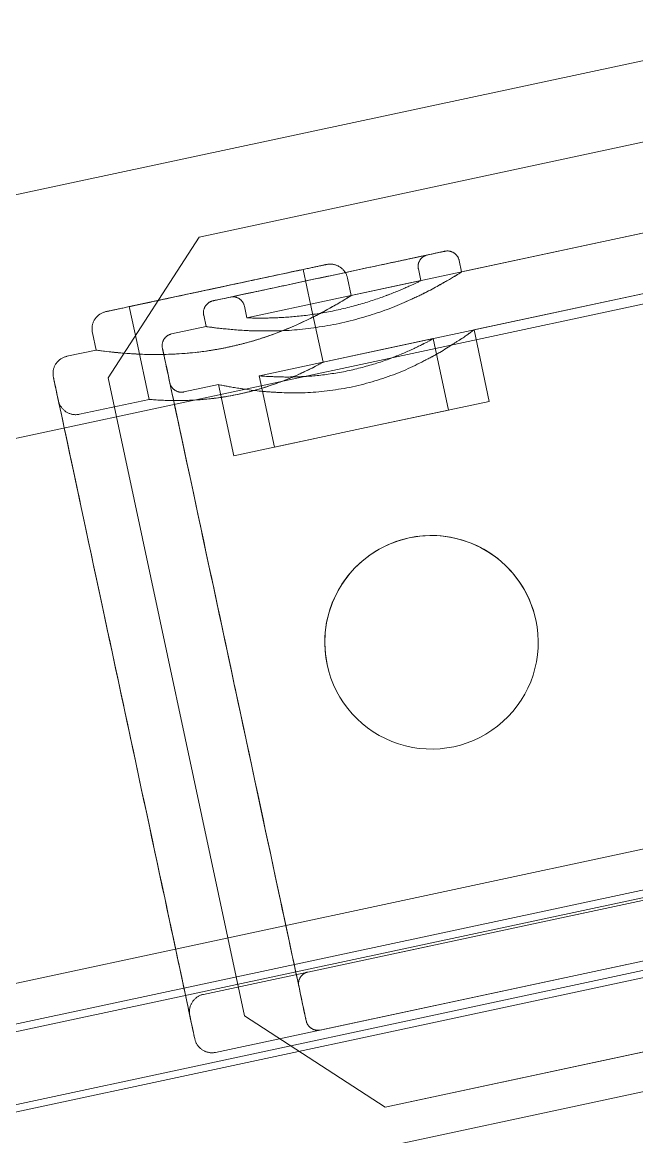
# Model space of a CAD drawing. Header units: metres. Extents: x 1753726 to 1755216, y 5920592 to 5921703.
# Drawn here: x 1754604.5578 to 1754604.6096, y 5921261.2831 to 5921261.3771 of the extents above; entities that cross this region are included whole.
import ezdxf

# ---------------------------------------------------------------- set-up
doc = ezdxf.new("R2010")
doc.units = ezdxf.units.M
for name, color, linetype, lineweight in [('A-FLOR-____-OTLN', 9, 'Continuous', 9), ('A-FLOR-HRAL-OTLN', 2, 'Continuous', 9), ('A-WALL-____-OTLN', 2, 'Continuous', 9), ('S-BEAM-____-OTLN', 7, 'Continuous', 9), ('S-FNDN-____-OTLN', 7, 'Continuous', 9)]:
    doc.layers.add(name, color=color, linetype=linetype, lineweight=lineweight)

# ---------------------------------------------------------------- blocks, each defined once
blk = doc.blocks.new('308492-ARUP-STTW-MOD-0400_rvt-1-X-ARUP-GL-HERNE_BAY_ALIGNMENT')
at = {"layer": 'A-FLOR-____-OTLN'}
for start, end in [(0, 180), (0, 180), (180, 0), (180, 0)]:
    blk.add_arc((1754604.816989, 5921261.341365), 3.35, start, end, dxfattribs=at)
at = {"layer": 'S-BEAM-____-OTLN'}
for radius, start, end in [(3.38, 0, 180), (3.38, 0, 180), (3.08, 0, 180), (3.08, 0, 180), (3.38, 180, 0), (3.38, 180, 0), (3.08, 180, 0), (3.08, 180, 0)]:
    blk.add_arc((1754604.816989, 5921261.341365), radius, start, end, dxfattribs=at)
at = {"layer": 'S-FNDN-____-OTLN'}
for radius, start, end in [(4.2, 8.249316, 188.249316), (4.2, 8.249316, 188.249316), (3.2, 8.249316, 188.249316), (3.2, 8.249316, 188.249316), (4.2, 188.249316, 8.249316), (4.2, 188.249316, 8.249316), (3.2, 188.249316, 8.249316), (3.2, 188.249316, 8.249316)]:
    blk.add_arc((1754604.816989, 5921261.341365), radius, start, end, dxfattribs=at)
blk = doc.blocks.new('MH04 BENCHING - MH04 BENCHING-4536281-X-ARUP-GL-HERNE_BAY_ALIGNMENT')
at = {"layer": 'A-FLOR-____-OTLN'}
for start, end in [(0, 180), (180, 0)]:
    blk.add_arc((170.132207, 144.83201), 2.25, start, end, dxfattribs=at)
blk = doc.blocks.new('Railing - CB10-TopMount-4761680-X-ARUP-GL-HERNE_BAY_ALIGNMENT')
at = {"layer": 'A-FLOR-HRAL-OTLN'}
for p, q in [((-0.03, 0.076023), (-0.03, -0.076003)), ((-0.025, 0.076003), (-0.025, 0)), ((0.025, 0.070003), (0.025, 0.076003)), ((0.03, 0.073503), (0.03, 0.076023)), ((0.031499, 0.073503), (0.03, 0.073503)), ((-0.0275, 0.073), (-0.0375, 0.063)), ((-0.0375, 0.063), (-0.0275, 0.073)), ((0.0275, 0.073), (-0.0275, 0.073)), ((-0.0275, 0.073), (0.0275, 0.073)), ((0.0375, 0.063), (0.0275, 0.073)), ((0.0275, 0.073), (0.0375, 0.063)), ((0.03, 0.070003), (0.025, 0.070003)), ((0.032995, 0.070003), (0.03, 0.070003)), ((0.032995, 0.055003), (0.032995, 0.070003)), ((0.032995, 0.055003), (0.032995, 0.070003)), ((-0.03, 0.067), (-0.03, -0.067)), ((-0.025, 0.067), (-0.025, 0.016583)), ((0.025, 0.06401), (0.025, 0.067)), ((0.03, 0.064011), (0.03, 0.067)), ((0.024993, 0.064016), (0.018843, 0.064016)), ((0.018843, 0.064016), (0.018843, 0.053)), ((0.030979, 0.064016), (0.029994, 0.064016)), ((-0.0375, 0.063), (-0.0375, -0.063)), ((-0.0375, -0.063), (-0.0375, 0.063)), ((0.0375, -0.063), (0.0375, 0.063)), ((0.0375, 0.063), (0.0375, -0.063)), ((0.024997, 0.0605), (0.018843, 0.0605)), ((0.018843, 0.0605), (0.018843, 0.053)), ((0.025, 0.045503), (0.025, 0.060497)), ((0.031006, 0.0605), (0.029997, 0.0605)), ((0.03, 0.045503), (0.03, 0.060497)), ((0.025, 0.0075), (0.025, 0.055003)), ((0.025, 0.055003), (0.03, 0.055003)), ((0.03, 0.055003), (0.032995, 0.055003)), ((0.018843, 0.053), (0.018843, 0.0455)), ((0.018843, 0.053), (0.018843, 0.041984)), ((0.03, 0.051503), (0.031499, 0.051503)), ((0.03, 0.011), (0.03, 0.051503)), ((0.018843, 0.0455), (0.024997, 0.0455)), ((0.029997, 0.0455), (0.031006, 0.0455)), ((0.018843, 0.041984), (0.024993, 0.041984)), ((0.025, 0.016583), (0.025, 0.04199)), ((0.029994, 0.041984), (0.030979, 0.041984)), ((0.03, -0.041989), (0.03, 0.041989))]:
    blk.add_line(p, q, dxfattribs=at)
at = {"layer": 'A-FLOR-HRAL-OTLN', "flags": 128}
for points in [[(-0.03, 0.076023), (-0.029999, 0.076082), (-0.029995, 0.076141), (-0.029989, 0.0762), (-0.029981, 0.076259), (-0.029971, 0.076317), (-0.029958, 0.076375), (-0.029942, 0.076432), (-0.029925, 0.076489), (-0.029905, 0.076544), (-0.029883, 0.076599), (-0.029859, 0.076653), (-0.029833, 0.076706), (-0.029804, 0.076758), (-0.029774, 0.076809), (-0.029742, 0.076859), (-0.029707, 0.076907), (-0.029671, 0.076954), (-0.029633, 0.076999), (-0.029593, 0.077043), (-0.029551, 0.077085), (-0.029508, 0.077125), (-0.029463, 0.077164), (-0.029417, 0.0772), (-0.029369, 0.077235), (-0.02932, 0.077268), (-0.029269, 0.077299), (-0.029218, 0.077328), (-0.029165, 0.077355), (-0.029111, 0.07738), (-0.029056, 0.077402), (-0.029001, 0.077423), (-0.028944, 0.077441), (-0.028887, 0.077457), (-0.02883, 0.07747), (-0.028772, 0.077481), (-0.028713, 0.07749), (-0.028654, 0.077497), (-0.028595, 0.077501), (-0.028536, 0.077503), (-0.02852, 0.077503)], [(-0.02852, 0.077503), (-0.028497, 0.077503), (-0.028429, 0.077503), (-0.028315, 0.077503), (-0.028156, 0.077503), (-0.027952, 0.077503), (-0.027703, 0.077503), (-0.027409, 0.077503), (-0.027072, 0.077503), (-0.026692, 0.077503), (-0.026269, 0.077503), (-0.025804, 0.077503), (-0.025297, 0.077503), (-0.02475, 0.077503), (-0.024164, 0.077503), (-0.023539, 0.077503), (-0.022876, 0.077503), (-0.022176, 0.077503), (-0.021442, 0.077503), (-0.020672, 0.077503), (-0.01987, 0.077503), (-0.019036, 0.077503), (-0.018172, 0.077503), (-0.017278, 0.077503), (-0.016357, 0.077503), (-0.01541, 0.077503), (-0.014437, 0.077503), (-0.013442, 0.077503), (-0.012426, 0.077503), (-0.011389, 0.077503), (-0.010335, 0.077503), (-0.009263, 0.077503), (-0.008177, 0.077503), (-0.007078, 0.077503), (-0.005968, 0.077503), (-0.004847, 0.077503), (-0.00372, 0.077503), (-0.002586, 0.077503), (-0.001448, 0.077503), (-0.000308, 0.077503), (0, 0.077503)], [(0, 0.077503), (-0.001141, 0.077503), (-0.002279, 0.077503), (-0.003414, 0.077503), (-0.004544, 0.077503), (-0.005666, 0.077503), (-0.006779, 0.077503), (-0.007882, 0.077503), (-0.008971, 0.077503), (-0.010047, 0.077503), (-0.011106, 0.077503), (-0.012148, 0.077503), (-0.01317, 0.077503), (-0.014171, 0.077503), (-0.01515, 0.077503), (-0.016104, 0.077503), (-0.017032, 0.077503), (-0.017933, 0.077503), (-0.018806, 0.077503), (-0.019648, 0.077503), (-0.020459, 0.077503), (-0.021237, 0.077503), (-0.021982, 0.077503), (-0.022691, 0.077503), (-0.023363, 0.077503), (-0.023999, 0.077503), (-0.024596, 0.077503), (-0.025154, 0.077503), (-0.025671, 0.077503), (-0.026147, 0.077503), (-0.026582, 0.077503), (-0.026974, 0.077503), (-0.027323, 0.077503), (-0.027628, 0.077503), (-0.027889, 0.077503), (-0.028105, 0.077503), (-0.028277, 0.077503), (-0.028403, 0.077503), (-0.028483, 0.077503), (-0.028518, 0.077503)], [(-0.0265, 0.077503), (-0.02644, 0.077502), (-0.02638, 0.077498), (-0.02632, 0.077492), (-0.026261, 0.077484), (-0.026202, 0.077473), (-0.026143, 0.07746), (-0.026085, 0.077444), (-0.026028, 0.077427), (-0.025972, 0.077407), (-0.025916, 0.077384), (-0.025861, 0.07736), (-0.025807, 0.077333), (-0.025755, 0.077305), (-0.025703, 0.077274), (-0.025653, 0.077241), (-0.025604, 0.077206), (-0.025557, 0.077169), (-0.025511, 0.077131), (-0.025467, 0.07709), (-0.025424, 0.077048), (-0.025383, 0.077004), (-0.025344, 0.076959), (-0.025307, 0.076912), (-0.025271, 0.076863), (-0.025238, 0.076813), (-0.025206, 0.076762), (-0.025177, 0.07671), (-0.02515, 0.076656), (-0.025125, 0.076602), (-0.025102, 0.076546), (-0.025081, 0.07649), (-0.025063, 0.076433), (-0.025047, 0.076375), (-0.025033, 0.076317), (-0.025022, 0.076258), (-0.025013, 0.076198), (-0.025006, 0.076139), (-0.025002, 0.076079), (-0.025, 0.076019), (-0.025, 0.076003)], [(0.02852, 0.077503), (0.028497, 0.077503), (0.028429, 0.077503), (0.028315, 0.077503), (0.028156, 0.077503), (0.027952, 0.077503), (0.027703, 0.077503), (0.027409, 0.077503), (0.027072, 0.077503), (0.026692, 0.077503), (0.026269, 0.077503), (0.025804, 0.077503), (0.025297, 0.077503), (0.02475, 0.077503), (0.024164, 0.077503), (0.023539, 0.077503), (0.022876, 0.077503), (0.022176, 0.077503), (0.021442, 0.077503), (0.020672, 0.077503), (0.01987, 0.077503), (0.019036, 0.077503), (0.018172, 0.077503), (0.017278, 0.077503), (0.016357, 0.077503), (0.01541, 0.077503), (0.014437, 0.077503), (0.013442, 0.077503), (0.012426, 0.077503), (0.011389, 0.077503), (0.010335, 0.077503), (0.009263, 0.077503), (0.008177, 0.077503), (0.007078, 0.077503), (0.005968, 0.077503), (0.004847, 0.077503), (0.00372, 0.077503), (0.002586, 0.077503), (0.001448, 0.077503), (0.000308, 0.077503), (0, 0.077503)], [(0, 0.077503), (0.001141, 0.077503), (0.002279, 0.077503), (0.003414, 0.077503), (0.004544, 0.077503), (0.005666, 0.077503), (0.006779, 0.077503), (0.007882, 0.077503), (0.008971, 0.077503), (0.010047, 0.077503), (0.011106, 0.077503), (0.012148, 0.077503), (0.01317, 0.077503), (0.014171, 0.077503), (0.01515, 0.077503), (0.016104, 0.077503), (0.017032, 0.077503), (0.017933, 0.077503), (0.018806, 0.077503), (0.019648, 0.077503), (0.020459, 0.077503), (0.021237, 0.077503), (0.021982, 0.077503), (0.022691, 0.077503), (0.023363, 0.077503), (0.023999, 0.077503), (0.024596, 0.077503), (0.025154, 0.077503), (0.025671, 0.077503), (0.026147, 0.077503), (0.026582, 0.077503), (0.026974, 0.077503), (0.027323, 0.077503), (0.027628, 0.077503), (0.027889, 0.077503), (0.028105, 0.077503), (0.028277, 0.077503), (0.028403, 0.077503), (0.028483, 0.077503), (0.028518, 0.077503)], [(0.025, 0.076003), (0.025001, 0.076063), (0.025005, 0.076123), (0.025011, 0.076182), (0.025019, 0.076242), (0.02503, 0.076301), (0.025043, 0.076359), (0.025058, 0.076417), (0.025076, 0.076475), (0.025096, 0.076531), (0.025118, 0.076587), (0.025143, 0.076642), (0.02517, 0.076696), (0.025198, 0.076748), (0.025229, 0.0768), (0.025262, 0.07685), (0.025297, 0.076899), (0.025334, 0.076946), (0.025372, 0.076992), (0.025413, 0.077036), (0.025455, 0.077079), (0.025499, 0.07712), (0.025544, 0.077159), (0.025591, 0.077196), (0.02564, 0.077232), (0.02569, 0.077265), (0.025741, 0.077296), (0.025793, 0.077326), (0.025846, 0.077353), (0.025901, 0.077378), (0.025956, 0.077401), (0.026013, 0.077422), (0.02607, 0.07744), (0.026128, 0.077456), (0.026186, 0.07747), (0.026245, 0.077481), (0.026304, 0.07749), (0.026364, 0.077497), (0.026424, 0.077501), (0.026484, 0.077503), (0.0265, 0.077503)], [(0.02852, 0.077503), (0.028579, 0.077502), (0.028638, 0.077498), (0.028697, 0.077492), (0.028756, 0.077484), (0.028814, 0.077473), (0.028872, 0.07746), (0.028929, 0.077445), (0.028986, 0.077428), (0.029041, 0.077408), (0.029096, 0.077386), (0.02915, 0.077362), (0.029204, 0.077336), (0.029255, 0.077307), (0.029306, 0.077277), (0.029356, 0.077244), (0.029404, 0.07721), (0.029451, 0.077174), (0.029496, 0.077136), (0.02954, 0.077096), (0.029582, 0.077054), (0.029622, 0.077011), (0.029661, 0.076966), (0.029698, 0.07692), (0.029732, 0.076872), (0.029765, 0.076823), (0.029796, 0.076772), (0.029825, 0.076721), (0.029852, 0.076668), (0.029877, 0.076614), (0.029899, 0.076559), (0.02992, 0.076504), (0.029938, 0.076447), (0.029954, 0.07639), (0.029967, 0.076333), (0.029978, 0.076275), (0.029987, 0.076216), (0.029994, 0.076157), (0.029998, 0.076098), (0.03, 0.076039), (0.03, 0.076023)], [(0.031499, 0.073503), (0.031559, 0.073502), (0.031619, 0.073498), (0.031678, 0.073492), (0.031738, 0.073484), (0.031796, 0.073473), (0.031855, 0.07346), (0.031913, 0.073445), (0.03197, 0.073427), (0.032026, 0.073407), (0.032082, 0.073385), (0.032136, 0.07336), (0.03219, 0.073334), (0.032243, 0.073305), (0.032294, 0.073274), (0.032344, 0.073242), (0.032393, 0.073207), (0.03244, 0.07317), (0.032486, 0.073132), (0.03253, 0.073091), (0.032572, 0.073049), (0.032613, 0.073005), (0.032652, 0.07296), (0.032689, 0.072913), (0.032725, 0.072865), (0.032758, 0.072815), (0.032789, 0.072764), (0.032819, 0.072712), (0.032846, 0.072659), (0.032871, 0.072604), (0.032894, 0.072549), (0.032914, 0.072493), (0.032932, 0.072436), (0.032948, 0.072378), (0.032962, 0.07232), (0.032973, 0.072261), (0.032982, 0.072202), (0.032989, 0.072142), (0.032993, 0.072083), (0.032995, 0.072023), (0.032995, 0.072007)], [(0.032995, 0.053006), (0.032995, 0.053029), (0.032995, 0.053067), (0.032995, 0.05312), (0.032995, 0.053188), (0.032995, 0.053271), (0.032995, 0.053369), (0.032995, 0.053481), (0.032995, 0.053608), (0.032995, 0.053749), (0.032995, 0.053904), (0.032995, 0.054073), (0.032995, 0.054255), (0.032995, 0.054451), (0.032995, 0.054659), (0.032995, 0.05488), (0.032995, 0.055113), (0.032995, 0.055358), (0.032995, 0.055614), (0.032995, 0.055881), (0.032995, 0.056159), (0.032995, 0.056447), (0.032995, 0.056745), (0.032995, 0.057052), (0.032995, 0.057368), (0.032995, 0.057692), (0.032995, 0.058023), (0.032995, 0.058362), (0.032995, 0.058708), (0.032995, 0.059059), (0.032995, 0.059416), (0.032995, 0.059778), (0.032995, 0.060144), (0.032995, 0.060514), (0.032995, 0.060887), (0.032995, 0.061263), (0.032995, 0.061641), (0.032995, 0.06202), (0.032995, 0.0624), (0.032995, 0.06278), (0.032995, 0.06316), (0.032995, 0.063539), (0.032995, 0.063916), (0.032995, 0.06429), (0.032995, 0.064662), (0.032995, 0.065031), (0.032995, 0.065395), (0.032995, 0.065755), (0.032995, 0.066109), (0.032995, 0.066458), (0.032995, 0.0668), (0.032995, 0.067136), (0.032995, 0.067464), (0.032995, 0.067784), (0.032995, 0.068096), (0.032995, 0.068399), (0.032995, 0.068692), (0.032995, 0.068976), (0.032995, 0.069249), (0.032995, 0.069511), (0.032995, 0.069762), (0.032995, 0.070002), (0.032995, 0.070229), (0.032995, 0.070444), (0.032995, 0.070647), (0.032995, 0.070836), (0.032995, 0.071012), (0.032995, 0.071175), (0.032995, 0.071323), (0.032995, 0.071458), (0.032995, 0.071578), (0.032995, 0.071683), (0.032995, 0.071774), (0.032995, 0.071851), (0.032995, 0.071912), (0.032995, 0.071958), (0.032995, 0.071989), (0.032995, 0.072005)], [(0.032995, 0.071999), (0.032995, 0.071976), (0.032995, 0.071938), (0.032995, 0.071885), (0.032995, 0.071817), (0.032995, 0.071734), (0.032995, 0.071637), (0.032995, 0.071524), (0.032995, 0.071398), (0.032995, 0.071257), (0.032995, 0.071102), (0.032995, 0.070933), (0.032995, 0.070751), (0.032995, 0.070555), (0.032995, 0.070347), (0.032995, 0.070126), (0.032995, 0.069893), (0.032995, 0.069648), (0.032995, 0.069392), (0.032995, 0.069124), (0.032995, 0.068846), (0.032995, 0.068558), (0.032995, 0.068261), (0.032995, 0.067954), (0.032995, 0.067638), (0.032995, 0.067314), (0.032995, 0.066982), (0.032995, 0.066644), (0.032995, 0.066298), (0.032995, 0.065947), (0.032995, 0.06559), (0.032995, 0.065228), (0.032995, 0.064862), (0.032995, 0.064491), (0.032995, 0.064118), (0.032995, 0.063742), (0.032995, 0.063365), (0.032995, 0.062985), (0.032995, 0.062605), (0.032995, 0.062225), (0.032995, 0.061846), (0.032995, 0.061467), (0.032995, 0.06109), (0.032995, 0.060715), (0.032995, 0.060344), (0.032995, 0.059975), (0.032995, 0.059611), (0.032995, 0.059251), (0.032995, 0.058897), (0.032995, 0.058548), (0.032995, 0.058205), (0.032995, 0.05787), (0.032995, 0.057542), (0.032995, 0.057222), (0.032995, 0.05691), (0.032995, 0.056607), (0.032995, 0.056314), (0.032995, 0.05603), (0.032995, 0.055757), (0.032995, 0.055495), (0.032995, 0.055244), (0.032995, 0.055004), (0.032995, 0.054777), (0.032995, 0.054561), (0.032995, 0.054359), (0.032995, 0.05417), (0.032995, 0.053994), (0.032995, 0.053831), (0.032995, 0.053682), (0.032995, 0.053548), (0.032995, 0.053428), (0.032995, 0.053322), (0.032995, 0.053231), (0.032995, 0.053155), (0.032995, 0.053094), (0.032995, 0.053048), (0.032995, 0.053017), (0.032995, 0.053001)], [(-0.03, 0.067), (-0.029999, 0.06704), (-0.029997, 0.06708), (-0.029993, 0.06712), (-0.029987, 0.067159), (-0.02998, 0.067199), (-0.029971, 0.067238), (-0.029961, 0.067276), (-0.029949, 0.067315), (-0.029936, 0.067352), (-0.029921, 0.067389), (-0.029905, 0.067426), (-0.029887, 0.067462), (-0.029868, 0.067497), (-0.029847, 0.067531), (-0.029825, 0.067565), (-0.029802, 0.067597), (-0.029778, 0.067629), (-0.029752, 0.067659), (-0.029725, 0.067689), (-0.029697, 0.067717), (-0.029667, 0.067745), (-0.029637, 0.067771), (-0.029606, 0.067796), (-0.029574, 0.067819), (-0.02954, 0.067841), (-0.029506, 0.067862), (-0.029471, 0.067882), (-0.029436, 0.0679), (-0.029399, 0.067917), (-0.029362, 0.067932), (-0.029325, 0.067946), (-0.029287, 0.067958), (-0.029248, 0.067969), (-0.029209, 0.067978), (-0.02917, 0.067985), (-0.02913, 0.067991), (-0.029091, 0.067996), (-0.029051, 0.067999), (-0.029011, 0.068)], [(-0.029, 0.068), (-0.028977, 0.068), (-0.028907, 0.068), (-0.028791, 0.068), (-0.02863, 0.068), (-0.028422, 0.068), (-0.028169, 0.068), (-0.027871, 0.068), (-0.027528, 0.068), (-0.027141, 0.068), (-0.026711, 0.068), (-0.026238, 0.068), (-0.025723, 0.068), (-0.025167, 0.068), (-0.02457, 0.068), (-0.023935, 0.068), (-0.023261, 0.068), (-0.02255, 0.068), (-0.021802, 0.068), (-0.02102, 0.068), (-0.020204, 0.068), (-0.019356, 0.068), (-0.018477, 0.068), (-0.017569, 0.068), (-0.016632, 0.068), (-0.015669, 0.068), (-0.01468, 0.068), (-0.013669, 0.068), (-0.012635, 0.068), (-0.011581, 0.068), (-0.010508, 0.068), (-0.009419, 0.068), (-0.008315, 0.068), (-0.007197, 0.068), (-0.006068, 0.068), (-0.004929, 0.068), (-0.003782, 0.068), (-0.002629, 0.068), (-0.001472, 0.068), (-0.000313, 0.068), (0, 0.068)], [(0, 0.068), (-0.00116, 0.068), (-0.002318, 0.068), (-0.003472, 0.068), (-0.00462, 0.068), (-0.005761, 0.068), (-0.006893, 0.068), (-0.008014, 0.068), (-0.009122, 0.068), (-0.010216, 0.068), (-0.011293, 0.068), (-0.012352, 0.068), (-0.013392, 0.068), (-0.01441, 0.068), (-0.015404, 0.068), (-0.016375, 0.068), (-0.017319, 0.068), (-0.018235, 0.068), (-0.019122, 0.068), (-0.019979, 0.068), (-0.020803, 0.068), (-0.021595, 0.068), (-0.022351, 0.068), (-0.023072, 0.068), (-0.023757, 0.068), (-0.024403, 0.068), (-0.02501, 0.068), (-0.025577, 0.068), (-0.026103, 0.068), (-0.026587, 0.068), (-0.027029, 0.068), (-0.027428, 0.068), (-0.027782, 0.068), (-0.028093, 0.068), (-0.028358, 0.068), (-0.028578, 0.068), (-0.028752, 0.068), (-0.028881, 0.068), (-0.028963, 0.068), (-0.028998, 0.068)], [(-0.026, 0.068), (-0.02596, 0.067999), (-0.02592, 0.067997), (-0.02588, 0.067993), (-0.025841, 0.067987), (-0.025801, 0.06798), (-0.025762, 0.067971), (-0.025724, 0.067961), (-0.025685, 0.067949), (-0.025648, 0.067936), (-0.025611, 0.067921), (-0.025574, 0.067905), (-0.025538, 0.067887), (-0.025503, 0.067868), (-0.025469, 0.067847), (-0.025435, 0.067825), (-0.025403, 0.067802), (-0.025371, 0.067778), (-0.025341, 0.067752), (-0.025311, 0.067725), (-0.025283, 0.067697), (-0.025255, 0.067667), (-0.025229, 0.067637), (-0.025204, 0.067606), (-0.025181, 0.067574), (-0.025159, 0.06754), (-0.025138, 0.067506), (-0.025118, 0.067471), (-0.0251, 0.067436), (-0.025083, 0.067399), (-0.025068, 0.067362), (-0.025054, 0.067325), (-0.025042, 0.067287), (-0.025031, 0.067248), (-0.025022, 0.067209), (-0.025015, 0.06717), (-0.025009, 0.06713), (-0.025004, 0.067091), (-0.025001, 0.067051), (-0.025, 0.067011)], [(0.029, 0.068), (0.028977, 0.068), (0.028907, 0.068), (0.028791, 0.068), (0.02863, 0.068), (0.028422, 0.068), (0.028169, 0.068), (0.027871, 0.068), (0.027528, 0.068), (0.027141, 0.068), (0.026711, 0.068), (0.026238, 0.068), (0.025723, 0.068), (0.025167, 0.068), (0.02457, 0.068), (0.023935, 0.068), (0.023261, 0.068), (0.02255, 0.068), (0.021802, 0.068), (0.02102, 0.068), (0.020204, 0.068), (0.019356, 0.068), (0.018477, 0.068), (0.017569, 0.068), (0.016632, 0.068), (0.015669, 0.068), (0.01468, 0.068), (0.013669, 0.068), (0.012635, 0.068), (0.011581, 0.068), (0.010508, 0.068), (0.009419, 0.068), (0.008315, 0.068), (0.007197, 0.068), (0.006068, 0.068), (0.004929, 0.068), (0.003782, 0.068), (0.002629, 0.068), (0.001472, 0.068), (0.000313, 0.068), (0, 0.068)], [(0, 0.068), (0.00116, 0.068), (0.002318, 0.068), (0.003472, 0.068), (0.00462, 0.068), (0.005761, 0.068), (0.006893, 0.068), (0.008014, 0.068), (0.009122, 0.068), (0.010216, 0.068), (0.011293, 0.068), (0.012352, 0.068), (0.013392, 0.068), (0.01441, 0.068), (0.015404, 0.068), (0.016375, 0.068), (0.017319, 0.068), (0.018235, 0.068), (0.019122, 0.068), (0.019979, 0.068), (0.020803, 0.068), (0.021595, 0.068), (0.022351, 0.068), (0.023072, 0.068), (0.023757, 0.068), (0.024403, 0.068), (0.02501, 0.068), (0.025577, 0.068), (0.026103, 0.068), (0.026587, 0.068), (0.027029, 0.068), (0.027428, 0.068), (0.027782, 0.068), (0.028093, 0.068), (0.028358, 0.068), (0.028578, 0.068), (0.028752, 0.068), (0.028881, 0.068), (0.028963, 0.068), (0.028998, 0.068)], [(0.025, 0.067), (0.025001, 0.06704), (0.025003, 0.06708), (0.025007, 0.06712), (0.025013, 0.067159), (0.02502, 0.067199), (0.025029, 0.067238), (0.025039, 0.067276), (0.025051, 0.067315), (0.025064, 0.067352), (0.025079, 0.067389), (0.025095, 0.067426), (0.025113, 0.067462), (0.025132, 0.067497), (0.025153, 0.067531), (0.025175, 0.067565), (0.025198, 0.067597), (0.025222, 0.067629), (0.025248, 0.067659), (0.025275, 0.067689), (0.025303, 0.067717), (0.025333, 0.067745), (0.025363, 0.067771), (0.025394, 0.067796), (0.025426, 0.067819), (0.02546, 0.067841), (0.025494, 0.067862), (0.025529, 0.067882), (0.025564, 0.0679), (0.025601, 0.067917), (0.025638, 0.067932), (0.025675, 0.067946), (0.025713, 0.067958), (0.025752, 0.067969), (0.025791, 0.067978), (0.02583, 0.067985), (0.02587, 0.067991), (0.025909, 0.067996), (0.025949, 0.067999), (0.025989, 0.068)], [(0.029, 0.068), (0.02904, 0.067999), (0.02908, 0.067997), (0.02912, 0.067993), (0.029159, 0.067987), (0.029199, 0.06798), (0.029238, 0.067971), (0.029276, 0.067961), (0.029315, 0.067949), (0.029352, 0.067936), (0.029389, 0.067921), (0.029426, 0.067905), (0.029462, 0.067887), (0.029497, 0.067868), (0.029531, 0.067847), (0.029565, 0.067825), (0.029597, 0.067802), (0.029629, 0.067778), (0.029659, 0.067752), (0.029689, 0.067725), (0.029717, 0.067697), (0.029745, 0.067667), (0.029771, 0.067637), (0.029796, 0.067606), (0.029819, 0.067574), (0.029841, 0.06754), (0.029862, 0.067506), (0.029882, 0.067471), (0.0299, 0.067436), (0.029917, 0.067399), (0.029932, 0.067362), (0.029946, 0.067325), (0.029958, 0.067287), (0.029969, 0.067248), (0.029978, 0.067209), (0.029985, 0.06717), (0.029991, 0.06713), (0.029996, 0.067091), (0.029999, 0.067051), (0.03, 0.067011)], [(0.030979, 0.064016), (0.03102, 0.064016), (0.031061, 0.064013), (0.031101, 0.064009), (0.031142, 0.064003), (0.031182, 0.063996), (0.031222, 0.063987), (0.031261, 0.063977), (0.0313, 0.063965), (0.031339, 0.063951), (0.031377, 0.063936), (0.031414, 0.063919), (0.031451, 0.063901), (0.031486, 0.063881), (0.031521, 0.06386), (0.031556, 0.063838), (0.031589, 0.063814), (0.031621, 0.063789), (0.031652, 0.063763), (0.031682, 0.063735), (0.031711, 0.063707), (0.031739, 0.063677), (0.031766, 0.063646), (0.031791, 0.063614), (0.031815, 0.063581), (0.031838, 0.063547), (0.03186, 0.063512), (0.03188, 0.063477), (0.031898, 0.06344), (0.031915, 0.063403), (0.031931, 0.063365), (0.031945, 0.063327), (0.031957, 0.063288), (0.031968, 0.063249), (0.031977, 0.063209), (0.031985, 0.063169), (0.031991, 0.063129), (0.031996, 0.063088), (0.031999, 0.063047), (0.032, 0.063007)], [(0.032, 0.053), (0.032, 0.0534), (0.032, 0.053799), (0.032, 0.054197), (0.032, 0.054592), (0.032, 0.054986), (0.032, 0.055376), (0.032, 0.055762), (0.032, 0.056144), (0.032, 0.056521), (0.032, 0.056892), (0.032, 0.057258), (0.032, 0.057616), (0.032, 0.057967), (0.032, 0.05831), (0.032, 0.058644), (0.032, 0.058969), (0.032, 0.059285), (0.032, 0.059591), (0.032, 0.059886), (0.032, 0.06017), (0.032, 0.060443), (0.032, 0.060704), (0.032, 0.060953), (0.032, 0.061188), (0.032, 0.061411), (0.032, 0.06162), (0.032, 0.061816), (0.032, 0.061997), (0.032, 0.062164), (0.032, 0.062316), (0.032, 0.062454), (0.032, 0.062576), (0.032, 0.062683), (0.032, 0.062774), (0.032, 0.06285), (0.032, 0.06291), (0.032, 0.062954), (0.032, 0.062983), (0.032, 0.062995)], [(0.032, 0.062988), (0.032, 0.062964), (0.032, 0.062924), (0.032, 0.062868), (0.032, 0.062796), (0.032, 0.062709), (0.032, 0.062606), (0.032, 0.062488), (0.032, 0.062355), (0.032, 0.062207), (0.032, 0.062044), (0.032, 0.061866), (0.032, 0.061674), (0.032, 0.061469), (0.032, 0.06125), (0.032, 0.061017), (0.032, 0.060772), (0.032, 0.060515), (0.032, 0.060245), (0.032, 0.059964), (0.032, 0.059672), (0.032, 0.059369), (0.032, 0.059056), (0.032, 0.058733), (0.032, 0.058401), (0.032, 0.05806), (0.032, 0.057711), (0.032, 0.057355), (0.032, 0.056992), (0.032, 0.056622), (0.032, 0.056247), (0.032, 0.055866), (0.032, 0.055481), (0.032, 0.055091), (0.032, 0.054699), (0.032, 0.054304), (0.032, 0.053906), (0.032, 0.053508), (0.032, 0.053108), (0.032, 0.053)], [(0.032, 0.061494), (0.031999, 0.061455), (0.031997, 0.061415), (0.031993, 0.061375), (0.031987, 0.061336), (0.03198, 0.061297), (0.031971, 0.061258), (0.031961, 0.06122), (0.03195, 0.061182), (0.031936, 0.061144), (0.031921, 0.061107), (0.031905, 0.061071), (0.031888, 0.061035), (0.031869, 0.061), (0.031848, 0.060966), (0.031826, 0.060933), (0.031803, 0.060901), (0.031779, 0.060869), (0.031753, 0.060839), (0.031726, 0.060809), (0.031698, 0.060781), (0.031669, 0.060754), (0.031639, 0.060728), (0.031608, 0.060703), (0.031576, 0.06068), (0.031543, 0.060658), (0.031509, 0.060637), (0.031474, 0.060617), (0.031439, 0.060599), (0.031403, 0.060583), (0.031366, 0.060568), (0.031329, 0.060554), (0.031291, 0.060542), (0.031252, 0.060531), (0.031214, 0.060522), (0.031175, 0.060514), (0.031135, 0.060508), (0.031096, 0.060504), (0.031056, 0.060501), (0.031016, 0.0605)], [(0.032995, 0.052999), (0.032994, 0.052939), (0.03299, 0.052879), (0.032985, 0.05282), (0.032976, 0.052761), (0.032965, 0.052702), (0.032952, 0.052643), (0.032937, 0.052585), (0.032919, 0.052528), (0.032899, 0.052472), (0.032877, 0.052416), (0.032853, 0.052362), (0.032826, 0.052308), (0.032798, 0.052256), (0.032767, 0.052204), (0.032734, 0.052154), (0.032699, 0.052105), (0.032663, 0.052058), (0.032624, 0.052012), (0.032584, 0.051968), (0.032542, 0.051926), (0.032498, 0.051885), (0.032452, 0.051846), (0.032406, 0.051809), (0.032357, 0.051773), (0.032308, 0.05174), (0.032257, 0.051709), (0.032204, 0.051679), (0.032151, 0.051652), (0.032097, 0.051627), (0.032041, 0.051605), (0.031985, 0.051584), (0.031928, 0.051566), (0.031871, 0.05155), (0.031812, 0.051536), (0.031754, 0.051525), (0.031694, 0.051516), (0.031635, 0.051509), (0.031575, 0.051505), (0.031515, 0.051503), (0.031499, 0.051503)], [(0.032, 0.043012), (0.032, 0.043036), (0.032, 0.043076), (0.032, 0.043132), (0.032, 0.043204), (0.032, 0.043291), (0.032, 0.043394), (0.032, 0.043512), (0.032, 0.043645), (0.032, 0.043793), (0.032, 0.043956), (0.032, 0.044134), (0.032, 0.044326), (0.032, 0.044531), (0.032, 0.04475), (0.032, 0.044983), (0.032, 0.045228), (0.032, 0.045485), (0.032, 0.045755), (0.032, 0.046036), (0.032, 0.046328), (0.032, 0.046631), (0.032, 0.046944), (0.032, 0.047267), (0.032, 0.047599), (0.032, 0.04794), (0.032, 0.048289), (0.032, 0.048645), (0.032, 0.049008), (0.032, 0.049378), (0.032, 0.049753), (0.032, 0.050134), (0.032, 0.050519), (0.032, 0.050909), (0.032, 0.051301), (0.032, 0.051696), (0.032, 0.052094), (0.032, 0.052492), (0.032, 0.052892), (0.032, 0.053)], [(0.032, 0.053), (0.032, 0.0526), (0.032, 0.052201), (0.032, 0.051803), (0.032, 0.051408), (0.032, 0.051014), (0.032, 0.050624), (0.032, 0.050238), (0.032, 0.049856), (0.032, 0.049479), (0.032, 0.049108), (0.032, 0.048742), (0.032, 0.048384), (0.032, 0.048033), (0.032, 0.04769), (0.032, 0.047356), (0.032, 0.047031), (0.032, 0.046715), (0.032, 0.046409), (0.032, 0.046114), (0.032, 0.04583), (0.032, 0.045557), (0.032, 0.045296), (0.032, 0.045048), (0.032, 0.044812), (0.032, 0.044589), (0.032, 0.04438), (0.032, 0.044184), (0.032, 0.044003), (0.032, 0.043836), (0.032, 0.043684), (0.032, 0.043546), (0.032, 0.043424), (0.032, 0.043317), (0.032, 0.043226), (0.032, 0.04315), (0.032, 0.04309), (0.032, 0.043046), (0.032, 0.043017), (0.032, 0.043005)], [(0.031006, 0.0455), (0.031045, 0.045499), (0.031085, 0.045497), (0.031125, 0.045493), (0.031164, 0.045487), (0.031203, 0.04548), (0.031242, 0.045471), (0.03128, 0.045461), (0.031318, 0.04545), (0.031356, 0.045436), (0.031393, 0.045421), (0.031429, 0.045405), (0.031465, 0.045388), (0.0315, 0.045369), (0.031534, 0.045348), (0.031567, 0.045326), (0.031599, 0.045303), (0.031631, 0.045279), (0.031661, 0.045253), (0.031691, 0.045226), (0.031719, 0.045198), (0.031746, 0.045169), (0.031772, 0.045139), (0.031797, 0.045108), (0.03182, 0.045076), (0.031842, 0.045043), (0.031863, 0.045009), (0.031883, 0.044974), (0.031901, 0.044939), (0.031917, 0.044903), (0.031932, 0.044866), (0.031946, 0.044829), (0.031958, 0.044791), (0.031969, 0.044752), (0.031978, 0.044714), (0.031986, 0.044675), (0.031992, 0.044635), (0.031996, 0.044596), (0.031999, 0.044556), (0.032, 0.044516)], [(0.032, 0.043004), (0.031999, 0.042964), (0.031997, 0.042923), (0.031993, 0.042882), (0.031987, 0.042842), (0.03198, 0.042802), (0.031971, 0.042762), (0.03196, 0.042722), (0.031948, 0.042683), (0.031935, 0.042645), (0.031919, 0.042607), (0.031903, 0.04257), (0.031885, 0.042533), (0.031865, 0.042497), (0.031844, 0.042462), (0.031822, 0.042428), (0.031798, 0.042395), (0.031773, 0.042363), (0.031747, 0.042331), (0.031719, 0.042301), (0.03169, 0.042272), (0.031661, 0.042244), (0.03163, 0.042218), (0.031598, 0.042192), (0.031565, 0.042168), (0.031531, 0.042145), (0.031496, 0.042124), (0.03146, 0.042104), (0.031424, 0.042086), (0.031387, 0.042069), (0.031349, 0.042053), (0.031311, 0.042039), (0.031272, 0.042026), (0.031233, 0.042016), (0.031193, 0.042006), (0.031153, 0.041998), (0.031112, 0.041992), (0.031072, 0.041988), (0.031031, 0.041985), (0.03099, 0.041984)]]:
    blk.add_lwpolyline(points, dxfattribs=at)
at = {"layer": 'A-FLOR-HRAL-OTLN'}
for major_axis, start_param, end_param in [((0.009, 0), 1.570796, 4.712389), ((0, 0.009), 0, 3.141593), ((0, 0.009), 3.141593, 6.283185), ((0.009, 0), 4.712389, 7.853982)]:
    blk.add_ellipse((0, 0.051), major_axis=major_axis, ratio=1, start_param=start_param, end_param=end_param, dxfattribs=at)
for points, knots in [([(0.03, 0.051503), (0.03, 0.051525), (0.029795, 0.052035), (0.029248, 0.053722), (0.02879, 0.055374), (0.028357, 0.057345), (0.028081, 0.059256), (0.027954, 0.060803), (0.027909, 0.062008), (0.027914, 0.063241), (0.027978, 0.064666), (0.028152, 0.066303), (0.02844, 0.068052), (0.028791, 0.069611), (0.029279, 0.071413), (0.029826, 0.073049), (0.03, 0.073485), (0.03, 0.073503)], [-1, -1, -1, -1, -0.861111, -0.791667, -0.722222, -0.652778, -0.583333, -0.548611, -0.513889, -0.479167, -0.444444, -0.388889, -0.333333, -0.277778, -0.222222, -0.111111, 0, 0, 0, 0]), ([(0.03, 0.073503), (0.03, 0.073481), (0.029795, 0.072971), (0.029247, 0.07128), (0.028789, 0.069629), (0.028358, 0.067661), (0.028081, 0.065748), (0.027953, 0.0642), (0.027909, 0.062995), (0.027914, 0.061761), (0.027979, 0.060336), (0.028153, 0.058701), (0.02844, 0.056953), (0.028791, 0.055393), (0.02928, 0.053589), (0.029826, 0.051957), (0.03, 0.051521), (0.03, 0.051503)], [-1, -1, -1, -1, -0.861111, -0.791667, -0.722222, -0.652778, -0.583333, -0.548611, -0.513889, -0.479167, -0.444444, -0.388889, -0.333333, -0.277778, -0.222222, -0.111111, 0, 0, 0, 0]), ([(0.025, 0.055003), (0.025, 0.055008), (0.024975, 0.055091), (0.024876, 0.05542), (0.024722, 0.055984), (0.024532, 0.056731), (0.02433, 0.057658), (0.024137, 0.058723), (0.02398, 0.059918), (0.023863, 0.061292), (0.023839, 0.062563), (0.023872, 0.063659), (0.023941, 0.064712), (0.024091, 0.066015), (0.024329, 0.067362), (0.024583, 0.068492), (0.024886, 0.069642), (0.025, 0.069989), (0.025, 0.070003)], [0, 0, 0, 0, 0.055556, 0.111111, 0.166667, 0.222222, 0.277778, 0.333333, 0.388889, 0.444444, 0.513889, 0.548611, 0.583333, 0.652778, 0.722222, 0.791667, 0.861111, 1, 1, 1, 1]), ([(0.025, 0.070003), (0.025, 0.069997), (0.024975, 0.069915), (0.024876, 0.069586), (0.024722, 0.069023), (0.024533, 0.068277), (0.02433, 0.067349), (0.024137, 0.066283), (0.02398, 0.065089), (0.023863, 0.063716), (0.023839, 0.062445), (0.023872, 0.061349), (0.023941, 0.060295), (0.024091, 0.058991), (0.024329, 0.057645), (0.024582, 0.056516), (0.024886, 0.055363), (0.025, 0.055017), (0.025, 0.055003)], [0, 0, 0, 0, 0.055556, 0.111111, 0.166667, 0.222222, 0.277778, 0.333333, 0.388889, 0.444444, 0.513889, 0.548611, 0.583333, 0.652778, 0.722222, 0.791667, 0.861111, 1, 1, 1, 1]), ([(0.024993, 0.064016), (0.024993, 0.064017), (0.024953, 0.063901), (0.024763, 0.063477), (0.024551, 0.062981), (0.02441, 0.062609), (0.024289, 0.062276), (0.024154, 0.061922), (0.023972, 0.061439), (0.023784, 0.060905), (0.023638, 0.060448), (0.023535, 0.06009), (0.023432, 0.059719), (0.02329, 0.059208), (0.023113, 0.058539), (0.022915, 0.057692), (0.022755, 0.056806), (0.022635, 0.055886), (0.022509, 0.054626), (0.022457, 0.053652), (0.022442, 0.053)], [0.5, 0.5, 0.5, 0.5, 0.5555556, 0.6111111, 0.6388889, 0.6666667, 0.6805556, 0.6944444, 0.7222222, 0.75, 0.7638889, 0.7777778, 0.7916667, 0.8055556, 0.8333333, 0.8611111, 0.8888889, 0.9166667, 0.9444444, 1, 1, 1, 1]), ([(0.022442, 0.053), (0.022457, 0.053652), (0.022509, 0.054626), (0.022635, 0.055886), (0.022755, 0.056806), (0.022915, 0.057691), (0.023112, 0.058536), (0.023289, 0.059205), (0.023431, 0.059716), (0.023533, 0.060087), (0.023637, 0.060445), (0.023783, 0.060902), (0.023971, 0.061437), (0.024154, 0.061921), (0.024288, 0.062276), (0.024379, 0.062525), (0.024465, 0.062757), (0.024578, 0.063042), (0.024709, 0.063353), (0.02484, 0.063646), (0.024962, 0.063929), (0.024993, 0.064016), (0.024993, 0.064016)], [0, 0, 0, 0, 0.0555556, 0.0833333, 0.1111111, 0.1388889, 0.1666667, 0.1944444, 0.2083333, 0.2222222, 0.2361111, 0.25, 0.2777778, 0.3055556, 0.3194444, 0.3333333, 0.3472222, 0.3611111, 0.3888889, 0.4166667, 0.4444444, 0.5, 0.5, 0.5, 0.5]), ([(0.027904, 0.053), (0.027916, 0.053648), (0.027956, 0.054618), (0.028058, 0.055876), (0.028155, 0.056795), (0.028285, 0.057683), (0.028446, 0.058532), (0.02859, 0.059204), (0.028706, 0.059717), (0.02879, 0.06009), (0.028875, 0.060448), (0.028995, 0.060907), (0.02915, 0.061443), (0.029332, 0.062025), (0.029489, 0.06254), (0.029628, 0.062986), (0.029759, 0.063357), (0.029868, 0.06365), (0.029969, 0.063931), (0.029994, 0.064016), (0.029994, 0.064016)], [0, 0, 0, 0, 0.0555556, 0.0833333, 0.1111111, 0.1388889, 0.1666667, 0.1944444, 0.2083333, 0.2222222, 0.2361111, 0.25, 0.2777778, 0.3055556, 0.3333333, 0.3611111, 0.3888889, 0.4166667, 0.4444444, 0.5, 0.5, 0.5, 0.5]), ([(0.029994, 0.064016), (0.029995, 0.064016), (0.029961, 0.063902), (0.029803, 0.06348), (0.029628, 0.062986), (0.029512, 0.062614), (0.029412, 0.062282), (0.0293, 0.061927), (0.02915, 0.061441), (0.028994, 0.060904), (0.028874, 0.060445), (0.028789, 0.060086), (0.028705, 0.059713), (0.028589, 0.0592), (0.028445, 0.058529), (0.028285, 0.057681), (0.028155, 0.056795), (0.028058, 0.055876), (0.027956, 0.054618), (0.027916, 0.053648), (0.027904, 0.053)], [0.5, 0.5, 0.5, 0.5, 0.5555556, 0.6111111, 0.6388889, 0.6666667, 0.6805556, 0.6944444, 0.7222222, 0.75, 0.7638889, 0.7777778, 0.7916667, 0.8055556, 0.8333333, 0.8611111, 0.8888889, 0.9166667, 0.9444444, 1, 1, 1, 1]), ([(0.023848, 0.053), (0.023854, 0.05344), (0.023884, 0.054317), (0.023961, 0.055377), (0.024055, 0.056183), (0.024143, 0.056763), (0.024238, 0.057313), (0.024331, 0.05783), (0.024427, 0.058311), (0.02453, 0.05875), (0.02463, 0.059147), (0.024717, 0.059498), (0.024794, 0.059801), (0.024867, 0.060053), (0.024927, 0.060252), (0.024983, 0.060442), (0.024997, 0.0605), (0.024997, 0.0605)], [0, 0, 0, 0, 0.0555556, 0.1111111, 0.1388889, 0.1666667, 0.1944444, 0.2222222, 0.25, 0.2777778, 0.3055556, 0.3333333, 0.3611111, 0.3888889, 0.4166667, 0.4444444, 0.5, 0.5, 0.5, 0.5]), ([(0.024997, 0.0605), (0.024997, 0.0605), (0.024978, 0.060422), (0.024891, 0.060137), (0.024794, 0.059801), (0.02473, 0.059548), (0.024675, 0.059322), (0.024613, 0.05908), (0.02453, 0.058749), (0.024426, 0.058309), (0.024331, 0.057828), (0.024238, 0.05731), (0.024142, 0.056761), (0.024055, 0.056182), (0.023961, 0.055377), (0.023884, 0.054317), (0.023854, 0.05344), (0.023848, 0.053)], [0.5, 0.5, 0.5, 0.5, 0.5555556, 0.6111111, 0.6388889, 0.6666667, 0.6805556, 0.6944444, 0.7222222, 0.75, 0.7777778, 0.8055556, 0.8333333, 0.8611111, 0.8888889, 0.9444444, 1, 1, 1, 1]), ([(0.029047, 0.053), (0.029052, 0.053439), (0.029076, 0.054315), (0.029139, 0.055374), (0.029217, 0.056179), (0.029289, 0.056759), (0.029368, 0.057309), (0.029444, 0.057827), (0.029524, 0.058309), (0.029609, 0.05875), (0.029693, 0.059148), (0.029765, 0.059499), (0.029829, 0.059802), (0.02991, 0.060138), (0.029981, 0.060423), (0.03, 0.060499), (0.03, 0.060499)], [0, 0, 0, 0, 0.0555556, 0.1111111, 0.1388889, 0.1666667, 0.1944444, 0.2222222, 0.25, 0.2777778, 0.3055556, 0.3333333, 0.3611111, 0.3888889, 0.4444444, 0.5000438, 0.5000438, 0.5000438, 0.5000438]), ([(0.03, 0.060499), (0.03, 0.060499), (0.029981, 0.060423), (0.029894, 0.060081), (0.029789, 0.059617), (0.029693, 0.059148), (0.02961, 0.058751), (0.029524, 0.058311), (0.029445, 0.05783), (0.029368, 0.057312), (0.029289, 0.05676), (0.029217, 0.05618), (0.029139, 0.055374), (0.029076, 0.054314), (0.029052, 0.053438), (0.029047, 0.053)], [0.5000446, 0.5000446, 0.5000446, 0.5000446, 0.5555556, 0.6111111, 0.6666667, 0.6944444, 0.7222222, 0.75, 0.7777778, 0.8055556, 0.8333333, 0.8611111, 0.8888889, 0.9444444, 1, 1, 1, 1]), ([(0.022442, 0.053), (0.022457, 0.052348), (0.022509, 0.051374), (0.022635, 0.050114), (0.022755, 0.049194), (0.022915, 0.048308), (0.023113, 0.047461), (0.02329, 0.046792), (0.023432, 0.046281), (0.023535, 0.04591), (0.023638, 0.045552), (0.023784, 0.045095), (0.023972, 0.044561), (0.024154, 0.044078), (0.024289, 0.043724), (0.02438, 0.043474), (0.024465, 0.043242), (0.024578, 0.042957), (0.024709, 0.042647), (0.024841, 0.042353), (0.024962, 0.04207), (0.024993, 0.041984), (0.024993, 0.041984)], [0, 0, 0, 0, 0.0555556, 0.0833333, 0.1111111, 0.1388889, 0.1666667, 0.1944444, 0.2083333, 0.2222222, 0.2361111, 0.25, 0.2777778, 0.3055556, 0.3194444, 0.3333333, 0.3472222, 0.3611111, 0.3888889, 0.4166667, 0.4444444, 0.5, 0.5, 0.5, 0.5]), ([(0.024993, 0.041984), (0.024993, 0.041984), (0.024953, 0.0421), (0.024762, 0.042523), (0.024551, 0.04302), (0.024409, 0.043392), (0.024288, 0.043724), (0.024154, 0.044079), (0.023971, 0.044563), (0.023783, 0.045098), (0.023637, 0.045555), (0.023533, 0.045913), (0.023431, 0.046284), (0.023289, 0.046795), (0.023112, 0.047464), (0.022915, 0.048309), (0.022755, 0.049194), (0.022635, 0.050114), (0.022509, 0.051374), (0.022457, 0.052348), (0.022442, 0.053)], [0.5, 0.5, 0.5, 0.5, 0.5555556, 0.6111111, 0.6388889, 0.6666667, 0.6805556, 0.6944444, 0.7222222, 0.75, 0.7638889, 0.7777778, 0.7916667, 0.8055556, 0.8333333, 0.8611111, 0.8888889, 0.9166667, 0.9444444, 1, 1, 1, 1]), ([(0.023848, 0.053), (0.023854, 0.05256), (0.023884, 0.051683), (0.023961, 0.050623), (0.024055, 0.049818), (0.024142, 0.049239), (0.024238, 0.04869), (0.024331, 0.048172), (0.024426, 0.047691), (0.02453, 0.047251), (0.02463, 0.046854), (0.024717, 0.046502), (0.024794, 0.046199), (0.024867, 0.045947), (0.024927, 0.045749), (0.024983, 0.045558), (0.024997, 0.0455), (0.024997, 0.0455)], [0, 0, 0, 0, 0.0555556, 0.1111111, 0.1388889, 0.1666667, 0.1944444, 0.2222222, 0.25, 0.2777778, 0.3055556, 0.3333333, 0.3611111, 0.3888889, 0.4166667, 0.4444444, 0.5, 0.5, 0.5, 0.5]), ([(0.024997, 0.0455), (0.024997, 0.0455), (0.024979, 0.045577), (0.024891, 0.045863), (0.024794, 0.046199), (0.02473, 0.046451), (0.024675, 0.046678), (0.024613, 0.046919), (0.02453, 0.04725), (0.024427, 0.047689), (0.024331, 0.04817), (0.024238, 0.048687), (0.024143, 0.049237), (0.024055, 0.049817), (0.023961, 0.050623), (0.023884, 0.051683), (0.023854, 0.05256), (0.023848, 0.053)], [0.5, 0.5, 0.5, 0.5, 0.5555556, 0.6111111, 0.6388889, 0.6666667, 0.6805556, 0.6944444, 0.7222222, 0.75, 0.7777778, 0.8055556, 0.8333333, 0.8611111, 0.8888889, 0.9444444, 1, 1, 1, 1]), ([(0.027904, 0.053), (0.027916, 0.052352), (0.027956, 0.051382), (0.028058, 0.050124), (0.028155, 0.049205), (0.028285, 0.048319), (0.028445, 0.047471), (0.028589, 0.0468), (0.028705, 0.046287), (0.028789, 0.045914), (0.028874, 0.045555), (0.028994, 0.045096), (0.029149, 0.044559), (0.029332, 0.043976), (0.029489, 0.04346), (0.029628, 0.043014), (0.029759, 0.042643), (0.029868, 0.042351), (0.029969, 0.04207), (0.029994, 0.041984), (0.029994, 0.041984)], [0, 0, 0, 0, 0.0555556, 0.0833333, 0.1111111, 0.1388889, 0.1666667, 0.1944444, 0.2083333, 0.2222222, 0.2361111, 0.25, 0.2777778, 0.3055556, 0.3333333, 0.3611111, 0.3888889, 0.4166667, 0.4444444, 0.5, 0.5, 0.5, 0.5]), ([(0.029994, 0.041984), (0.029995, 0.041983), (0.029961, 0.042098), (0.029804, 0.042519), (0.029628, 0.043014), (0.029512, 0.043385), (0.029412, 0.043718), (0.029301, 0.044072), (0.02915, 0.044557), (0.028995, 0.045093), (0.028875, 0.045552), (0.02879, 0.04591), (0.028706, 0.046283), (0.02859, 0.046796), (0.028446, 0.047468), (0.028285, 0.048317), (0.028155, 0.049205), (0.028058, 0.050124), (0.027956, 0.051382), (0.027916, 0.052352), (0.027904, 0.053)], [0.5, 0.5, 0.5, 0.5, 0.5555556, 0.6111111, 0.6388889, 0.6666667, 0.6805556, 0.6944444, 0.7222222, 0.75, 0.7638889, 0.7777778, 0.7916667, 0.8055556, 0.8333333, 0.8611111, 0.8888889, 0.9166667, 0.9444444, 1, 1, 1, 1]), ([(0.029047, 0.053), (0.029052, 0.052562), (0.029076, 0.051686), (0.029139, 0.050626), (0.029217, 0.04982), (0.029289, 0.04924), (0.029368, 0.048688), (0.029445, 0.04817), (0.029524, 0.047689), (0.02961, 0.047249), (0.029693, 0.046852), (0.029765, 0.0465), (0.029829, 0.046197), (0.02991, 0.045862), (0.029981, 0.045577), (0.03, 0.045501), (0.03, 0.045501)], [0, 0, 0, 0, 0.0555556, 0.1111111, 0.1388889, 0.1666667, 0.1944444, 0.2222222, 0.25, 0.2777778, 0.3055556, 0.3333333, 0.3611111, 0.3888889, 0.4444444, 0.4999554, 0.4999554, 0.4999554, 0.4999554]), ([(0.03, 0.045501), (0.03, 0.045501), (0.029981, 0.045577), (0.029894, 0.045919), (0.029789, 0.046383), (0.029693, 0.046852), (0.029609, 0.04725), (0.029524, 0.047691), (0.029444, 0.048173), (0.029368, 0.048691), (0.029289, 0.049241), (0.029217, 0.049821), (0.029139, 0.050626), (0.029076, 0.051685), (0.029052, 0.052561), (0.029047, 0.053)], [0.4999562, 0.4999562, 0.4999562, 0.4999562, 0.5555556, 0.6111111, 0.6666667, 0.6944444, 0.7222222, 0.75, 0.7777778, 0.8055556, 0.8333333, 0.8611111, 0.8888889, 0.9444444, 1, 1, 1, 1])]:
    blk.add_open_spline(points, degree=3, knots=knots, dxfattribs=at)
blk = doc.blocks.new('Railing - Railing-4792235-X-ARUP-GL-HERNE_BAY_ALIGNMENT')
at = {"layer": 'A-FLOR-HRAL-OTLN'}
for p, q in [((172.260166, 145.341962), (167.996533, 144.430352)), ((172.260166, 145.341962), (167.996533, 144.430352)), ((168.006632, 144.383119), (172.270265, 145.294729)), ((168.006632, 144.383119), (172.270265, 145.294729))]:
    blk.add_line(p, q, dxfattribs=at)
at = {"rotation": 102.0687231488506}
blk.add_blockref('Railing - CB10-TopMount-4761680-X-ARUP-GL-HERNE_BAY_ALIGNMENT', (169.957377, 144.824905), dxfattribs=at)
blk = doc.blocks.new('PFC-Parallel Flange Channels _AS 3679_1_ - 150PFC-4794198-X-ARUP-GL-HERNE_BAY_ALIGNMENT')
at = {"layer": 'S-BEAM-____-OTLN'}
for p, q in [((2.14055, 0.0249), (-2.33825, 0.0249)), ((-2.33825, 0.0249), (2.14055, 0.0249)), ((2.14055, 0.0189), (-2.33825, 0.0189)), ((-2.33825, 0.0189), (2.14055, 0.0189)), ((-2.33825, -0.0501), (2.14055, -0.0501)), ((-2.33825, -0.0501), (2.14055, -0.0501)), ((-2.33825, -0.0501), (2.14055, -0.0501)), ((-2.33825, -0.0501), (2.14055, -0.0501))]:
    blk.add_line(p, q, dxfattribs=at)
blk = doc.blocks.new('308492-ARUP-STPW-MOD-1900_rvt-1-X-ARUP-GL-HERNE_BAY_ALIGNMENT')
at = {"layer": 'A-FLOR-____-OTLN'}
for p, q in [((1754607.357723, 5921261.895516), (1754602.273893, 5921260.807298)), ((1754602.273893, 5921260.807298), (1754607.357723, 5921261.895516)), ((1754602.277895, 5921260.787702), (1754607.361283, 5921261.875825)), ((1754607.361283, 5921261.875825), (1754602.277895, 5921260.787702)), ((1754607.017258, 5921261.811806), (1754602.616952, 5921260.86984)), ((1754602.616952, 5921260.86984), (1754607.017258, 5921261.811806))]:
    blk.add_line(p, q, dxfattribs=at)
for centre, radius, start, end in [((1754604.816989, 5921261.341365), 3.35, 0, 180), ((1754604.816989, 5921261.341365), 3.35, 0, 180), ((1754604.817152, 5921261.341468), 2.62, 12.695775, 191.437857), ((1754604.817152, 5921261.341468), 2.62, 12.695775, 191.437857), ((1754604.816989, 5921261.341365), 2.25, 40.8, 192.096959), ((1754604.816989, 5921261.341365), 2.25, 40.8, 192.096959), ((1754604.817103, 5921261.341165), 2.62, 192.71861, 11.359348), ((1754604.817103, 5921261.341165), 2.62, 192.71861, 11.359348), ((1754604.816989, 5921261.341365), 3.35, 180, 0), ((1754604.816989, 5921261.341365), 3.35, 180, 0)]:
    blk.add_arc(centre, radius, start, end, dxfattribs=at)
at = {"layer": 'A-WALL-____-OTLN'}
for radius, start, end in [(2.85, 0, 180), (2.85, 40.8, 180), (2.62, 40.8, 220.8), (2.62, 40.8, 220.8), (2.62, 40.8, 220.8), (2.62, 40.8, 220.8), (2.62, 40.8, 220.8), (2.62, 40.8, 220.8), (2.62, 40.8, 220.8), (2.62, 40.8, 220.8), (2.62, 310.710232, 130.710232), (2.62, 310.710232, 130.710232), (2.61115, 40.8, 220.8), (2.25, 40.8, 220.8), (2.25, 40.8, 220.8), (2.25, 40.8, 220.8), (2.25, 40.8, 220.8), (2.25, 40.8, 220.8), (2.25, 40.8, 220.8), (2.25, 40.8, 220.8), (2.25, 40.8, 220.8), (2.25, 0, 180), (2.25, 40.8, 220.8), (2.62, 130.710232, 310.710232), (2.62, 130.710232, 310.710232), (2.62, 220.8, 40.8), (2.62, 220.8, 40.8), (2.62, 220.8, 40.8), (2.62, 220.8, 40.8), (2.62, 220.8, 40.8), (2.62, 220.8, 40.8), (2.62, 220.8, 40.8), (2.62, 220.8, 40.8), (2.62, 220.8, 40.8), (2.62, 220.8, 40.8), (2.61115, 220.8, 40.8), (2.25, 220.8, 40.8), (2.25, 220.8, 40.8), (2.25, 220.8, 40.8), (2.25, 220.8, 40.8), (2.25, 220.8, 40.8), (2.25, 220.8, 40.8), (2.25, 220.8, 40.8), (2.25, 220.8, 40.8), (2.25, 220.8, 40.8), (2.25, 220.8, 40.8), (2.25, 220.8, 40.8), (2.85, 180, 0), (2.25, 180, 0), (2.85, 220.8, 0)]:
    blk.add_arc((1754604.816989, 5921261.341365), radius, start, end, dxfattribs=at)
at = {"layer": 'A-FLOR-____-OTLN'}
blk.add_blockref('MH04 BENCHING - MH04 BENCHING-4536281-X-ARUP-GL-HERNE_BAY_ALIGNMENT', (1754434.684782, 5921116.510555), dxfattribs=at)
at = {"layer": 'A-FLOR-HRAL-OTLN'}
blk.add_blockref('Railing - Railing-4792235-X-ARUP-GL-HERNE_BAY_ALIGNMENT', (1754434.684782, 5921116.510555), dxfattribs=at)
at = {"layer": 'S-BEAM-____-OTLN', "rotation": 192.0686708515198}
blk.add_blockref('PFC-Parallel Flange Channels _AS 3679_1_ - 150PFC-4794198-X-ARUP-GL-HERNE_BAY_ALIGNMENT', (1754604.717329, 5921261.34552), dxfattribs=at)

msp = doc.modelspace()

# ---------------------------------------------------------------- block references
for name in ['308492-ARUP-STPW-MOD-1900_rvt-1-X-ARUP-GL-HERNE_BAY_ALIGNMENT', '308492-ARUP-STTW-MOD-0400_rvt-1-X-ARUP-GL-HERNE_BAY_ALIGNMENT']:
    msp.add_blockref(name, (0, 0))

doc.saveas('drawing.dxf')
